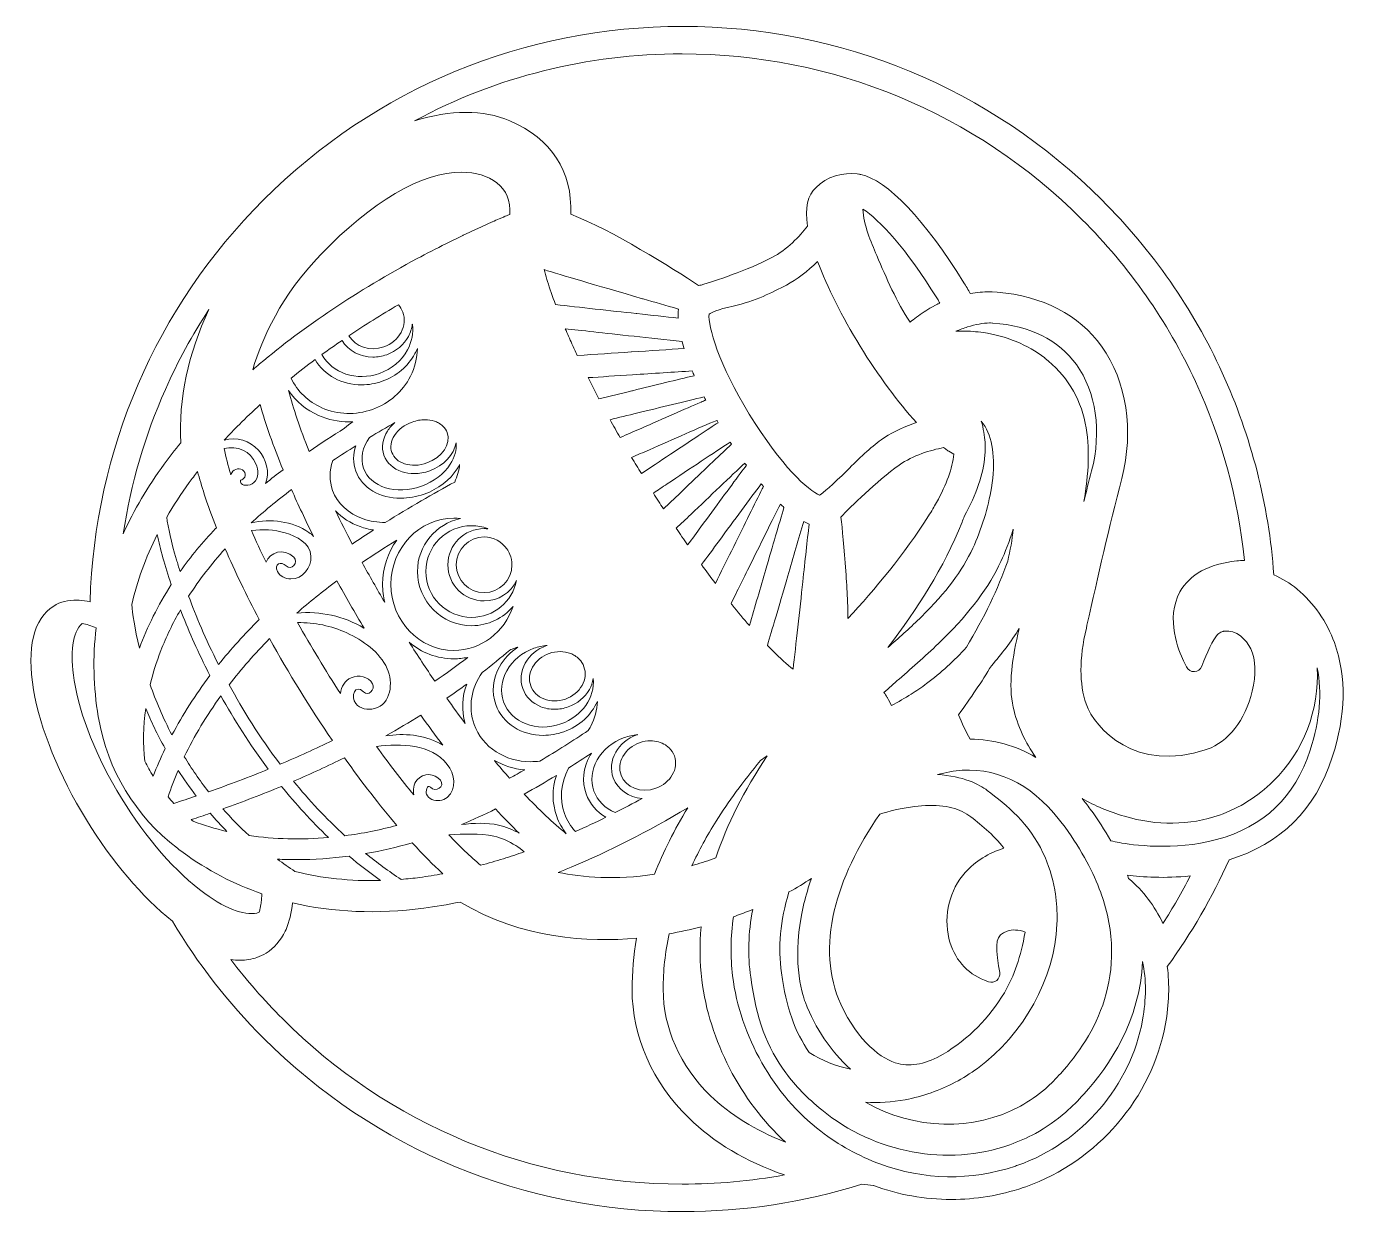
# Model space of a CAD drawing. Header units: millimetres. Extents: x 9 to 1326, y -344 to -41.
# Drawn here: x 664 to 980.5, y -344.2 to -59.9 of the extents above; entities that cross this region are included whole.
import ezdxf

# ---------------------------------------------------------------- set-up
doc = ezdxf.new("R2010")
doc.units = ezdxf.units.MM
doc.header["$MEASUREMENT"] = 0
doc.layers.add('Layer 2', color=7, linetype='Continuous')

msp = doc.modelspace()

# ---------------------------------------------------------------- linework, layer by layer
at = {"layer": 'Layer 2', "lineweight": 0}
for points, knots in [([(977.57, -207.73), (977.57, -207.73), (977.57, -207.73), (977.57, -207.73), (975.84, -202.83), (972.59, -198.16), (968.64, -194.91), (966.88, -193.47), (965.01, -192.33), (963.06, -191.5), (961.83, -174.6), (957.66, -158.28), (950.69, -143.01), (943.66, -127.63), (933.95, -113.68), (921.83, -101.57), (894.99, -74.72), (859.3, -59.94), (821.33, -59.94), (783.37, -59.94), (747.68, -74.72), (720.83, -101.57), (695.06, -127.34), (680.31, -161.56), (679.28, -197.95), (678.36, -197.73), (677.48, -197.6), (676.66, -197.55), (676.66, -197.55), (676.3, -197.53), (676.3, -197.53), (676.3, -197.53), (676.19, -197.54), (676.19, -197.54), (674.06, -197.49), (672.17, -197.96), (670.56, -198.95), (665.73, -201.91), (664.01, -209.04), (665.73, -219.02), (667.35, -228.47), (671.85, -239.56), (678.39, -250.24), (684.49, -260.18), (691.81, -268.81), (699.02, -274.56), (705.07, -284.71), (712.4, -294.14), (720.83, -302.57), (747.68, -329.41), (783.37, -344.2), (821.33, -344.2), (836, -344.2), (850.45, -341.98), (864.3, -337.61), (865.28, -337.74), (866.16, -337.84), (867, -337.93), (867, -337.93), (867.05, -337.93), (867.05, -337.93), (873.12, -340.16), (879.41, -341.29), (885.73, -341.29), (891.55, -341.29), (897.34, -340.33), (902.96, -338.44), (903.18, -338.37), (903.4, -338.29), (903.62, -338.22), (920.76, -332.19), (933.89, -316.88), (937.08, -299.2), (937.95, -294.37), (938.09, -289.74), (937.51, -285.44), (943.33, -277.43), (948.31, -268.82), (952.32, -259.82), (964.71, -256.04), (973.04, -247.76), (977.08, -235.21), (980.34, -225.07), (980.5, -216.08), (977.57, -207.73)], [0, 0, 0, 0, 1, 1, 1, 2, 2, 2, 3, 3, 3, 4, 4, 4, 5, 5, 5, 6, 6, 6, 7, 7, 7, 8, 8, 8, 9, 9, 9, 10, 10, 10, 11, 11, 11, 12, 12, 12, 13, 13, 13, 14, 14, 14, 15, 15, 15, 16, 16, 16, 17, 17, 17, 18, 18, 18, 19, 19, 19, 20, 20, 20, 21, 21, 21, 22, 22, 22, 23, 23, 23, 24, 24, 24, 25, 25, 25, 26, 26, 26, 27, 27, 27, 28, 28, 28, 28]), ([(821.21, -66.53), (857.41, -66.53), (891.45, -80.63), (917.05, -106.23), (928.44, -117.62), (937.6, -130.7), (944.27, -145.12), (950.55, -158.66), (954.5, -173.09), (956.02, -188.04), (955.39, -188.04), (954.77, -188.07), (954.16, -188.13), (947.48, -188.84), (942.9, -191.34), (940.56, -195.55), (937.01, -201.94), (940.3, -209.8), (941.39, -212.06), (941.39, -212.06), (942.12, -213.56), (942.12, -213.56), (942.47, -214.28), (943.21, -214.73), (944, -214.69), (944.79, -214.65), (945.49, -214.15), (945.78, -213.41), (945.78, -213.41), (946.29, -212.11), (946.29, -212.11), (947.42, -209.18), (949.15, -205.98), (949.84, -205.52), (950.01, -205.41), (950.18, -205.31), (950.34, -205.24), (950.34, -205.24), (950.61, -205.13), (950.61, -205.13), (950.61, -205.13), (950.73, -205.09), (950.73, -205.09), (950.8, -205.07), (950.85, -205.05), (950.93, -205.03), (950.93, -205.03), (951.02, -205), (951.02, -205), (951.11, -204.98), (951.2, -204.97), (951.28, -204.96), (954, -204.67), (956.5, -206.9), (957.55, -209.26), (958.75, -211.91), (958.85, -215.33), (957.86, -219.41), (956.17, -226.34), (952.15, -231.54), (947.11, -233.31), (947.11, -233.31), (946.9, -233.39), (946.9, -233.39), (929.95, -239.04), (920.16, -228.44), (918.07, -222.42), (916.39, -217.57), (916.4, -211.79), (918.11, -204.23), (918.11, -204.23), (918.26, -203.58), (918.26, -203.58), (920.96, -191.56), (923.52, -180.2), (926.59, -168.4), (929.58, -156.88), (927.78, -145.02), (921.77, -136.67), (916.29, -129.06), (907.64, -124.58), (896.76, -123.7), (896.76, -123.7), (895.57, -123.62), (895.57, -123.62), (895.57, -123.62), (895.16, -123.6), (895.16, -123.6), (895.07, -123.6), (894.99, -123.61), (894.91, -123.62), (893.42, -123.6), (891.87, -123.72), (890.29, -124), (889.77, -123.1), (889.26, -122.23), (888.75, -121.41), (879.65, -106.56), (870.18, -96.62), (864.03, -95.46), (864.03, -95.46), (863.87, -95.42), (863.87, -95.42), (863.78, -95.39), (863.69, -95.38), (863.6, -95.37), (863.6, -95.37), (863.14, -95.31), (863.14, -95.31), (860.05, -94.96), (855.68, -95.85), (853.34, -98.61), (851.26, -100.36), (850.57, -103.46), (851.28, -107.84), (849.34, -110.3), (846.35, -113.49), (842.75, -115.37), (836.81, -118.47), (828.99, -121.02), (825.79, -122), (825.58, -122.02), (825.38, -122.05), (825.17, -122.09), (818.91, -117.98), (804.37, -108.76), (794.49, -105.01), (794.94, -94.65), (789.91, -86.91), (779.92, -82.6), (773.56, -79.85), (765.65, -79.9), (757.09, -82.58), (776.65, -72.04), (798.52, -66.53), (821.21, -66.53)], [0, 0, 0, 0, 1, 1, 1, 2, 2, 2, 3, 3, 3, 4, 4, 4, 5, 5, 5, 6, 6, 6, 7, 7, 7, 8, 8, 8, 9, 9, 9, 10, 10, 10, 11, 11, 11, 12, 12, 12, 13, 13, 13, 14, 14, 14, 15, 15, 15, 16, 16, 16, 17, 17, 17, 18, 18, 18, 19, 19, 19, 20, 20, 20, 21, 21, 21, 22, 22, 22, 23, 23, 23, 24, 24, 24, 25, 25, 25, 26, 26, 26, 27, 27, 27, 28, 28, 28, 29, 29, 29, 30, 30, 30, 31, 31, 31, 32, 32, 32, 33, 33, 33, 34, 34, 34, 35, 35, 35, 36, 36, 36, 37, 37, 37, 38, 38, 38, 39, 39, 39, 40, 40, 40, 41, 41, 41, 42, 42, 42, 43, 43, 43, 44, 44, 44, 45, 45, 45, 45]), ([(734.52, -114.71), (734.52, -114.71), (734.52, -114.71), (734.52, -114.71), (746.76, -101.95), (758.79, -94.91), (768.4, -94.91), (771.74, -94.91), (774.65, -95.8), (776.81, -97.47), (779.05, -99.21), (780.1, -101.75), (779.92, -105.02), (779.92, -105.02), (779.67, -105.12), (779.67, -105.12), (779.31, -105.27), (778.92, -105.43), (778.51, -105.61), (778.46, -105.62), (778.41, -105.64), (778.36, -105.67), (778.36, -105.67), (777.31, -106.12), (777.31, -106.12), (776.83, -106.33), (776.31, -106.55), (775.75, -106.8), (775.71, -106.82), (775.67, -106.83), (775.63, -106.85), (775.63, -106.85), (774.45, -107.38), (774.45, -107.38), (773.8, -107.67), (773.11, -107.98), (772.39, -108.31), (772.39, -108.31), (770.62, -109.13), (770.62, -109.13), (770.52, -109.17), (770.42, -109.21), (770.32, -109.25), (770.32, -109.25), (768.75, -110.02), (768.75, -110.02), (768.7, -110.04), (768.65, -110.06), (768.6, -110.09), (768.6, -110.09), (764.92, -111.89), (764.92, -111.89), (764.92, -111.89), (764.57, -112.07), (764.57, -112.07), (762.27, -113.22), (759.96, -114.42), (757.7, -115.63), (743.4, -123.31), (730.68, -131.81), (719.89, -140.89), (719.35, -141.35), (718.81, -141.81), (718.27, -142.27), (720.51, -134.67), (725.1, -124.54), (734.52, -114.71)], [0, 0, 0, 0, 1, 1, 1, 2, 2, 2, 3, 3, 3, 4, 4, 4, 5, 5, 5, 6, 6, 6, 7, 7, 7, 8, 8, 8, 9, 9, 9, 10, 10, 10, 11, 11, 11, 12, 12, 12, 13, 13, 13, 14, 14, 14, 15, 15, 15, 16, 16, 16, 17, 17, 17, 18, 18, 18, 19, 19, 19, 20, 20, 20, 21, 21, 21, 22, 22, 22, 22]), ([(882.39, -126.59), (882.29, -126.63), (882.19, -126.67), (882.1, -126.72), (882.1, -126.72), (881.08, -127.28), (881.08, -127.28), (879.8, -128), (878.56, -128.82), (877.41, -129.71), (876.86, -130.09), (876.34, -130.48), (875.86, -130.87), (872.59, -125.98), (870.19, -120.35), (867.87, -114.89), (866.45, -111.58), (864.73, -107.55), (864.55, -103.76), (868.43, -106.32), (874.91, -113.09), (882.4, -125.31), (882.6, -125.63), (882.8, -125.96), (883, -126.3), (882.8, -126.39), (882.59, -126.49), (882.39, -126.59)], [0, 0, 0, 0, 1, 1, 1, 2, 2, 2, 3, 3, 3, 4, 4, 4, 5, 5, 5, 6, 6, 6, 7, 7, 7, 8, 8, 8, 9, 9, 9, 9]), ([(877.39, -154.95), (877.09, -155.05), (876.8, -155.15), (876.51, -155.25), (873.62, -156.27), (871.07, -157.56), (868.93, -159.08), (866.38, -160.89), (863.55, -163.68), (860.82, -166.37), (857.23, -169.89), (854.99, -171.9), (854.16, -172.34), (851.54, -171.34), (844.97, -165.44), (837.3, -152.92), (830.07, -141.13), (827.32, -131.76), (827.68, -128.92), (828.17, -128.6), (829.63, -127.85), (833.42, -127.01), (838.83, -125.82), (842.91, -123.69), (846.19, -121.98), (848.75, -120.65), (851.27, -118.75), (853.69, -116.32), (855.98, -122.44), (859.55, -129.57), (863.87, -136.61), (868.21, -143.69), (872.97, -150.14), (877.39, -154.95)], [0, 0, 0, 0, 1, 1, 1, 2, 2, 2, 3, 3, 3, 4, 4, 4, 5, 5, 5, 6, 6, 6, 7, 7, 7, 8, 8, 8, 9, 9, 9, 10, 10, 10, 11, 11, 11, 11]), ([(820.27, -129.91), (817.23, -129.57), (813.86, -129.2), (810.38, -128.83), (810.38, -128.83), (810.18, -128.8), (810.18, -128.8), (804.08, -128.14), (796.54, -127.32), (790.86, -126.65), (790.11, -124.66), (789.47, -122.81), (788.94, -121.13), (788.94, -121.13), (788.79, -120.61), (788.79, -120.61), (788.54, -119.8), (788.32, -119.02), (788.12, -118.27), (792.4, -119.63), (800, -121.86), (811.72, -125.25), (811.72, -125.25), (811.86, -125.29), (811.86, -125.29), (814.6, -126.09), (817.44, -126.91), (820.12, -127.69), (820.19, -127.74), (820.27, -127.79), (820.34, -127.84), (820.27, -128.47), (820.24, -129.16), (820.27, -129.91)], [0, 0, 0, 0, 1, 1, 1, 2, 2, 2, 3, 3, 3, 4, 4, 4, 5, 5, 5, 6, 6, 6, 7, 7, 7, 8, 8, 8, 9, 9, 9, 10, 10, 10, 11, 11, 11, 11]), ([(697.33, -146.99), (700.29, -140.33), (703.78, -133.94), (707.76, -127.86), (702.78, -138.41), (700.46, -149.33), (701.02, -159.8), (699.6, -161.54), (698.26, -163.26), (697.04, -164.93), (693.09, -170.35), (689.81, -175.93), (687.22, -181.61), (689.03, -169.65), (692.42, -158.03), (697.33, -146.99)], [0, 0, 0, 0, 1, 1, 1, 2, 2, 2, 3, 3, 3, 4, 4, 4, 5, 5, 5, 5]), ([(741.34, -134.13), (745.13, -131.58), (749.09, -129.1), (753.21, -126.69), (753.66, -127.21), (754.01, -127.81), (754.25, -128.48), (754.81, -130.05), (754.66, -131.77), (753.82, -133.33), (752.97, -134.92), (751.51, -136.15), (749.71, -136.8), (746.39, -137.98), (742.85, -136.79), (741.34, -134.13)], [0, 0, 0, 0, 1, 1, 1, 2, 2, 2, 3, 3, 3, 4, 4, 4, 5, 5, 5, 5]), ([(747.09, -139.26), (748.18, -139.26), (749.29, -139.07), (750.38, -138.68), (752.65, -137.87), (754.5, -136.31), (755.59, -134.28), (756.09, -133.33), (756.4, -132.34), (756.53, -131.35), (756.54, -131.38), (756.56, -131.42), (756.57, -131.46), (756.83, -133.47), (756.43, -135.56), (755.39, -137.48), (753.99, -140.1), (751.6, -142.11), (748.66, -143.16), (743.17, -145.13), (737.31, -143.11), (734.84, -138.66), (736.42, -137.51), (738.03, -136.38), (739.68, -135.25), (741.17, -137.76), (744.01, -139.26), (747.09, -139.26)], [0, 0, 0, 0, 1, 1, 1, 2, 2, 2, 3, 3, 3, 4, 4, 4, 5, 5, 5, 6, 6, 6, 7, 7, 7, 8, 8, 8, 9, 9, 9, 9]), ([(809.09, -138.02), (809.09, -138.02), (808.96, -138.02), (808.96, -138.02), (804.91, -138.29), (800.35, -138.59), (796.07, -138.86), (795.62, -137.88), (795.19, -136.95), (794.79, -136.08), (794.25, -134.87), (793.71, -133.65), (793.2, -132.44), (797, -132.88), (802.11, -133.44), (809.72, -134.27), (813.21, -134.64), (817.5, -135.11), (821.19, -135.52), (821.34, -136.07), (821.5, -136.63), (821.68, -137.2), (817.99, -137.43), (813.66, -137.72), (809.09, -138.02)], [0, 0, 0, 0, 1, 1, 1, 2, 2, 2, 3, 3, 3, 4, 4, 4, 5, 5, 5, 6, 6, 6, 7, 7, 7, 8, 8, 8, 8]), ([(917.85, -155.1), (916.57, -148.81), (913.21, -143.41), (908.13, -139.47), (908.13, -139.47), (908.12, -139.46), (908.12, -139.46), (904.01, -136.29), (898.93, -134.18), (893.42, -133.38), (891.78, -133.14), (890.12, -133.02), (888.45, -133.02), (887.92, -133.02), (887.38, -133.03), (886.85, -133.06), (887.78, -132.66), (888.72, -132.31), (889.66, -132.02), (891.56, -131.42), (893.36, -131.1), (894.88, -131.07), (894.88, -131.07), (895.15, -131.07), (895.15, -131.07), (895.15, -131.07), (895.59, -131.08), (895.59, -131.08), (895.63, -131.09), (895.67, -131.09), (895.71, -131.09), (904.56, -131.7), (911.48, -135.13), (915.72, -141.03), (920.45, -147.6), (921.82, -157.13), (919.38, -166.53), (918.73, -169.01), (918.11, -171.46), (917.51, -173.91), (918.66, -167.3), (919.04, -160.92), (917.85, -155.1)], [0, 0, 0, 0, 1, 1, 1, 2, 2, 2, 3, 3, 3, 4, 4, 4, 5, 5, 5, 6, 6, 6, 7, 7, 7, 8, 8, 8, 9, 9, 9, 10, 10, 10, 11, 11, 11, 12, 12, 12, 13, 13, 13, 14, 14, 14, 14]), ([(744.38, -145.91), (746.01, -145.91), (747.68, -145.64), (749.33, -145.05), (752.74, -143.83), (755.52, -141.48), (757.15, -138.43), (757.37, -138.03), (757.56, -137.62), (757.73, -137.21), (757.71, -139.46), (757.17, -141.72), (756.1, -143.83), (754.22, -147.53), (750.98, -150.36), (746.97, -151.79), (742.96, -153.23), (738.66, -153.09), (734.87, -151.42), (731.55, -149.95), (728.96, -147.45), (727.47, -144.3), (729.33, -142.8), (731.25, -141.32), (733.22, -139.85), (735.44, -143.65), (739.73, -145.91), (744.38, -145.91)], [0, 0, 0, 0, 1, 1, 1, 2, 2, 2, 3, 3, 3, 4, 4, 4, 5, 5, 5, 6, 6, 6, 7, 7, 7, 8, 8, 8, 9, 9, 9, 9]), ([(809.3, -147.31), (809.3, -147.31), (809.19, -147.34), (809.19, -147.34), (806.69, -147.95), (803.98, -148.61), (801.26, -149.27), (800.35, -147.54), (799.48, -145.83), (798.66, -144.18), (801.74, -143.99), (805.28, -143.76), (809.33, -143.49), (814.07, -143.18), (819.41, -142.83), (823.62, -142.58), (823.78, -142.96), (823.94, -143.34), (824.11, -143.73), (820.05, -144.68), (814.82, -145.96), (809.3, -147.31)], [0, 0, 0, 0, 1, 1, 1, 2, 2, 2, 3, 3, 3, 4, 4, 4, 5, 5, 5, 6, 6, 6, 7, 7, 7, 7]), ([(734.06, -153.25), (736.37, -154.27), (738.84, -154.78), (741.34, -154.78), (741.64, -154.78), (741.95, -154.77), (742.26, -154.75), (741.57, -155.24), (740.91, -155.77), (740.3, -156.33), (737.43, -158.11), (734.57, -159.95), (731.78, -161.86), (729.59, -156.4), (727.95, -151.52), (726.88, -147.29), (728.62, -149.87), (731.07, -151.93), (734.06, -153.25)], [0, 0, 0, 0, 1, 1, 1, 2, 2, 2, 3, 3, 3, 4, 4, 4, 5, 5, 5, 6, 6, 6, 6]), ([(715.08, -155.38), (716.64, -153.82), (718.31, -152.24), (720.06, -150.65), (721.33, -155.28), (723.17, -160.53), (725.54, -166.29), (724.09, -167.37), (722.68, -168.46), (721.31, -169.56), (722.56, -167.01), (721.41, -163.58), (719.64, -161.59), (717.55, -159.24), (714.39, -158.38), (711.46, -159.15), (712.62, -157.89), (713.84, -156.63), (715.08, -155.38)], [0, 0, 0, 0, 1, 1, 1, 2, 2, 2, 3, 3, 3, 4, 4, 4, 5, 5, 5, 6, 6, 6, 6]), ([(825.75, -150.06), (821.89, -151.72), (816.77, -153.97), (811.35, -156.35), (811.35, -156.35), (811.13, -156.44), (811.13, -156.44), (809.6, -157.11), (807.99, -157.82), (806.34, -158.54), (805.53, -157.12), (804.72, -155.68), (803.94, -154.26), (805.97, -153.77), (808.17, -153.23), (810.55, -152.65), (816, -151.32), (822.13, -149.82), (826.48, -148.8), (826.61, -149.06), (826.74, -149.32), (826.88, -149.58), (826.52, -149.73), (826.15, -149.89), (825.75, -150.06)], [0, 0, 0, 0, 1, 1, 1, 2, 2, 2, 3, 3, 3, 4, 4, 4, 5, 5, 5, 6, 6, 6, 7, 7, 7, 8, 8, 8, 8]), ([(765.61, -164.95), (764.11, -167.3), (761.65, -169.17), (758.69, -170.23), (752.67, -172.38), (746.46, -170.45), (744.84, -165.92), (743.98, -163.5), (744.6, -160.82), (746.29, -158.53), (748.32, -157.3), (750.35, -156.11), (752.36, -154.95), (751.66, -155.55), (751.06, -156.23), (750.58, -156.98), (749.37, -158.86), (749.07, -160.92), (749.73, -162.79), (750.4, -164.65), (751.94, -166.05), (754.07, -166.75), (754.99, -167.04), (755.97, -167.19), (756.98, -167.19), (758.2, -167.19), (759.47, -166.97), (760.69, -166.53), (764.13, -165.31), (766.51, -162.62), (767.03, -159.8), (767.03, -159.81), (767.04, -159.82), (767.04, -159.83), (767.18, -161.51), (766.69, -163.27), (765.61, -164.95)], [0, 0, 0, 0, 1, 1, 1, 2, 2, 2, 3, 3, 3, 4, 4, 4, 5, 5, 5, 6, 6, 6, 7, 7, 7, 8, 8, 8, 9, 9, 9, 10, 10, 10, 11, 11, 11, 12, 12, 12, 12]), ([(760.02, -164.65), (758.2, -165.3), (756.31, -165.37), (754.69, -164.84), (753.16, -164.35), (752.07, -163.38), (751.62, -162.11), (751.17, -160.85), (751.39, -159.41), (752.26, -158.06), (753.18, -156.62), (754.69, -155.48), (756.51, -154.83), (757.52, -154.46), (758.56, -154.28), (759.55, -154.28), (760.35, -154.28), (761.12, -154.4), (761.84, -154.63), (762.19, -154.74), (762.51, -154.88), (762.8, -155.04), (763.17, -155.27), (763.52, -155.52), (763.85, -155.78), (764.33, -156.23), (764.7, -156.76), (764.91, -157.36), (765.88, -160.07), (763.69, -163.34), (760.02, -164.65)], [0, 0, 0, 0, 1, 1, 1, 2, 2, 2, 3, 3, 3, 4, 4, 4, 5, 5, 5, 6, 6, 6, 7, 7, 7, 8, 8, 8, 9, 9, 9, 10, 10, 10, 10]), ([(829.52, -154.42), (829.63, -154.61), (829.74, -154.8), (829.85, -154.99), (829.26, -155.37), (828.6, -155.8), (827.87, -156.28), (824.34, -158.59), (819.68, -161.7), (814.75, -164.99), (814.75, -164.99), (811.43, -167.2), (811.43, -167.2), (810.65, -165.91), (809.87, -164.61), (809.11, -163.32), (810.45, -162.73), (811.86, -162.11), (813.35, -161.46), (819.01, -158.97), (825.38, -156.18), (829.52, -154.42)], [0, 0, 0, 0, 1, 1, 1, 2, 2, 2, 3, 3, 3, 4, 4, 4, 5, 5, 5, 6, 6, 6, 7, 7, 7, 7]), ([(888.32, -178.84), (888.49, -178.39), (888.67, -177.92), (888.83, -177.47), (891.83, -172.07), (893.4, -167.41), (893.8, -162.79), (893.89, -161.77), (893.89, -160.75), (893.82, -159.67), (893.71, -158.2), (893.43, -156.37), (892.92, -154.59), (893.25, -155), (893.56, -155.44), (893.83, -155.9), (895.83, -159.32), (896.36, -164.4), (895.37, -170.59), (894.62, -175.26), (892.95, -180.68), (890.89, -185.09), (888.38, -190.49), (884.46, -195.71), (878.58, -201.52), (878.58, -201.52), (878.08, -202.02), (878.08, -202.02), (875.67, -204.37), (873.11, -206.66), (870.56, -208.9), (877.58, -199.54), (883.94, -189.91), (888.32, -178.84)], [0, 0, 0, 0, 1, 1, 1, 2, 2, 2, 3, 3, 3, 4, 4, 4, 5, 5, 5, 6, 6, 6, 7, 7, 7, 8, 8, 8, 9, 9, 9, 10, 10, 10, 11, 11, 11, 11]), ([(719.04, -164.88), (719.59, -166.27), (719.84, -168.28), (718.55, -169.35), (718.05, -169.76), (717.25, -170.07), (716.59, -169.99), (715.99, -170.04), (715.56, -169.76), (715.31, -169.13), (715.34, -168.98), (715.34, -168.86), (715.31, -168.75), (716.17, -168.76), (716.93, -167.48), (716.13, -166.61), (715.31, -165.72), (713.88, -165.99), (713.26, -166.98), (713.15, -167.14), (713.08, -167.32), (713.02, -167.51), (712.34, -165.25), (711.8, -163.14), (711.4, -161.19), (714.49, -160.45), (717.82, -161.77), (719.04, -164.88)], [0, 0, 0, 0, 1, 1, 1, 2, 2, 2, 3, 3, 3, 4, 4, 4, 5, 5, 5, 6, 6, 6, 7, 7, 7, 8, 8, 8, 9, 9, 9, 9]), ([(766.68, -169.21), (761.57, -172.02), (755.86, -175.28), (750.03, -178.93), (748.19, -178.92), (746.39, -178.62), (744.72, -178.04), (741.14, -176.78), (738.55, -174.36), (737.42, -171.21), (736.61, -168.95), (736.64, -166.49), (737.45, -164.08), (739.28, -162.87), (741.14, -161.69), (743.01, -160.53), (742.32, -162.53), (742.26, -164.62), (742.96, -166.59), (744.42, -170.68), (748.77, -173.1), (753.78, -173.1), (755.59, -173.1), (757.49, -172.78), (759.37, -172.11), (762.74, -170.9), (765.56, -168.75), (767.3, -166.03), (767.51, -165.7), (767.7, -165.37), (767.87, -165.03), (767.74, -166.43), (767.34, -167.84), (766.68, -169.21)], [0, 0, 0, 0, 1, 1, 1, 2, 2, 2, 3, 3, 3, 4, 4, 4, 5, 5, 5, 6, 6, 6, 7, 7, 7, 8, 8, 8, 9, 9, 9, 10, 10, 10, 11, 11, 11, 11]), ([(819.58, -172.94), (819.58, -172.94), (816.73, -175.66), (816.73, -175.66), (815.94, -174.43), (815.13, -173.16), (814.32, -171.87), (815.38, -171.16), (816.48, -170.42), (817.64, -169.65), (822.98, -166.09), (828.97, -162.1), (832.74, -159.65), (832.85, -159.82), (832.96, -159.98), (833.07, -160.14), (832.48, -160.69), (831.8, -161.32), (831.03, -162.04), (827.95, -164.94), (823.88, -168.82), (819.58, -172.94)], [0, 0, 0, 0, 1, 1, 1, 2, 2, 2, 3, 3, 3, 4, 4, 4, 5, 5, 5, 6, 6, 6, 7, 7, 7, 7]), ([(882.19, -174.11), (881.61, -175.14), (880.98, -176.2), (880.28, -177.33), (874.53, -186.55), (867.42, -194.87), (860.97, -201.95), (860.95, -200.61), (860.91, -199.2), (860.86, -197.75), (860.86, -197.75), (860.83, -197.18), (860.83, -197.18), (860.74, -195.1), (860.62, -192.89), (860.46, -190.6), (860.08, -185.22), (859.58, -180.32), (859.28, -177.63), (861.65, -175.17), (867.66, -169.13), (873.25, -165.15), (876.58, -162.78), (880.79, -161.57), (883.89, -160.96), (884.18, -161.17), (884.47, -161.37), (884.75, -161.56), (884.86, -161.66), (884.98, -161.74), (885.11, -161.82), (885.11, -161.82), (886.34, -162.52), (886.34, -162.52), (885.98, -166), (884.65, -169.69), (882.19, -174.11)], [0, 0, 0, 0, 1, 1, 1, 2, 2, 2, 3, 3, 3, 4, 4, 4, 5, 5, 5, 6, 6, 6, 7, 7, 7, 8, 8, 8, 9, 9, 9, 10, 10, 10, 11, 11, 11, 12, 12, 12, 12]), ([(709.38, -180.37), (706.23, -183.66), (703.38, -187.11), (700.86, -190.67), (700.54, -189.66), (700.25, -188.71), (700, -187.86), (698.74, -183.56), (698, -180.15), (697.64, -177.64), (699.26, -174.84), (701.06, -172.06), (703.07, -169.32), (703.69, -168.45), (704.36, -167.58), (705.04, -166.69), (705.5, -168.43), (706.04, -170.25), (706.66, -172.13), (707.48, -174.66), (708.46, -177.37), (709.57, -180.17), (709.5, -180.24), (709.44, -180.3), (709.38, -180.37)], [0, 0, 0, 0, 1, 1, 1, 2, 2, 2, 3, 3, 3, 4, 4, 4, 5, 5, 5, 6, 6, 6, 7, 7, 7, 8, 8, 8, 8]), ([(822.53, -184.31), (821.62, -183), (820.71, -181.66), (819.8, -180.31), (820.91, -179.26), (822.07, -178.15), (823.3, -176.98), (827.85, -172.63), (832.96, -167.75), (836.25, -164.68), (836.37, -164.86), (836.5, -165.03), (836.63, -165.2), (836.19, -165.78), (835.7, -166.43), (835.16, -167.17), (832.6, -170.58), (829.25, -175.15), (825.71, -179.98), (824.69, -181.36), (823.62, -182.82), (822.53, -184.31)], [0, 0, 0, 0, 1, 1, 1, 2, 2, 2, 3, 3, 3, 4, 4, 4, 5, 5, 5, 6, 6, 6, 7, 7, 7, 7]), ([(840.73, -170.28), (840.53, -170.67), (840.33, -171.07), (840.11, -171.51), (838.21, -175.28), (835.72, -180.32), (833.09, -185.66), (833.09, -185.66), (833.04, -185.76), (833.04, -185.76), (831.83, -188.21), (830.52, -190.88), (829.2, -193.53), (828.09, -192.07), (826.98, -190.56), (825.87, -189.03), (827.18, -187.26), (828.59, -185.33), (830.14, -183.22), (833.6, -178.51), (837.48, -173.23), (840.17, -169.64), (840.35, -169.85), (840.54, -170.07), (840.73, -170.28)], [0, 0, 0, 0, 1, 1, 1, 2, 2, 2, 3, 3, 3, 4, 4, 4, 5, 5, 5, 6, 6, 6, 7, 7, 7, 8, 8, 8, 8]), ([(727.56, -171.03), (729.16, -174.66), (730.93, -178.41), (732.85, -182.25), (732.53, -181.91), (732.16, -181.59), (731.74, -181.31), (727.76, -178.56), (722.56, -177.98), (717.92, -179.02), (720.82, -176.36), (724.06, -173.68), (727.56, -171.03)], [0, 0, 0, 0, 1, 1, 1, 2, 2, 2, 3, 3, 3, 4, 4, 4, 4]), ([(742.14, -184.09), (740.73, -181.4), (739.4, -178.75), (738.13, -176.14), (739.66, -177.79), (741.67, -179.09), (744.06, -179.92), (745.08, -180.28), (746.15, -180.55), (747.24, -180.71), (745.54, -181.81), (743.84, -182.94), (742.14, -184.09)], [0, 0, 0, 0, 1, 1, 1, 2, 2, 2, 3, 3, 3, 4, 4, 4, 4]), ([(841.29, -190.09), (841.29, -190.09), (841.26, -190.19), (841.26, -190.19), (840.02, -194.47), (838.63, -199.24), (837.34, -203.64), (835.98, -202.07), (834.58, -200.39), (833.17, -198.64), (833.1, -198.54), (833.02, -198.45), (832.94, -198.35), (834.38, -195.46), (836.04, -192.09), (837.97, -188.18), (840.25, -183.56), (842.8, -178.39), (844.76, -174.49), (845.05, -174.77), (845.34, -175.03), (845.63, -175.29), (844.43, -179.29), (842.91, -184.54), (841.29, -190.09)], [0, 0, 0, 0, 1, 1, 1, 2, 2, 2, 3, 3, 3, 4, 4, 4, 5, 5, 5, 6, 6, 6, 7, 7, 7, 8, 8, 8, 8]), ([(757.76, -190.68), (757.76, -197.84), (763.59, -203.67), (770.75, -203.67), (774.74, -203.67), (778.31, -201.86), (780.69, -199.03), (778.62, -205.18), (773.03, -209.61), (766.48, -209.61), (758.17, -209.61), (751.41, -202.49), (751.41, -193.75), (751.41, -185), (758.17, -177.89), (766.48, -177.89), (767.01, -177.89), (767.53, -177.92), (768.05, -177.98), (762.18, -179.22), (757.76, -184.44), (757.76, -190.68)], [0, 0, 0, 0, 1, 1, 1, 2, 2, 2, 3, 3, 3, 4, 4, 4, 5, 5, 5, 6, 6, 6, 7, 7, 7, 7]), ([(773.73, -180.39), (768.95, -180.39), (765.06, -184.28), (765.06, -189.07), (765.06, -193.85), (768.95, -197.74), (773.73, -197.74), (777.15, -197.74), (780.11, -195.75), (781.52, -192.87), (780.5, -197.88), (776.06, -201.67), (770.75, -201.67), (764.69, -201.67), (759.76, -196.74), (759.76, -190.68), (759.76, -184.62), (764.69, -179.69), (770.75, -179.69), (772.09, -179.69), (773.37, -179.93), (774.56, -180.37), (774.6, -180.4), (774.63, -180.42), (774.67, -180.45), (774.36, -180.41), (774.05, -180.39), (773.73, -180.39)], [0, 0, 0, 0, 1, 1, 1, 2, 2, 2, 3, 3, 3, 4, 4, 4, 5, 5, 5, 6, 6, 6, 7, 7, 7, 8, 8, 8, 9, 9, 9, 9]), ([(846.54, -191.72), (847.79, -187.44), (849.18, -182.63), (850.35, -178.69), (850.8, -178.92), (851.23, -179.13), (851.65, -179.29), (851.2, -183.24), (850.68, -188.05), (850.14, -193.13), (849.4, -199.95), (848.5, -208.29), (847.8, -214.12), (846.34, -212.96), (844.71, -211.48), (842.92, -209.69), (842.53, -209.3), (842.13, -208.88), (841.66, -208.39), (842.77, -204.65), (844.25, -199.6), (846.54, -191.72)], [0, 0, 0, 0, 1, 1, 1, 2, 2, 2, 3, 3, 3, 4, 4, 4, 5, 5, 5, 6, 6, 6, 7, 7, 7, 7]), ([(689.27, -198.62), (690.55, -192.97), (692.59, -187.36), (695.37, -181.83), (696.09, -185.21), (697.2, -189.27), (698.74, -193.82), (695.56, -198.75), (693, -203.88), (691.1, -209.1), (689.94, -204.34), (689.46, -200.64), (689.27, -198.62)], [0, 0, 0, 0, 1, 1, 1, 2, 2, 2, 3, 3, 3, 4, 4, 4, 4]), ([(727.37, -192.44), (726.09, -192.4), (724.74, -191.86), (724.17, -190.65), (723.31, -188.86), (725.02, -188.11), (726.29, -189.35), (727.56, -190.58), (729.38, -188.48), (728.09, -187.25), (725.64, -184.92), (722.35, -186.03), (721.46, -188.47), (720.19, -185.85), (719.03, -183.3), (717.97, -180.85), (720.68, -180.46), (723.39, -180.62), (726.03, -181.42), (728.71, -182.22), (732.07, -183.77), (732.23, -186.97), (732.36, -189.74), (730.28, -192.52), (727.37, -192.44)], [0, 0, 0, 0, 1, 1, 1, 2, 2, 2, 3, 3, 3, 4, 4, 4, 5, 5, 5, 6, 6, 6, 7, 7, 7, 8, 8, 8, 8]), ([(749.92, -198.06), (748.05, -194.89), (746.24, -191.7), (744.51, -188.53), (747.26, -186.64), (750.03, -184.84), (752.78, -183.12), (750.67, -186.09), (749.41, -189.77), (749.41, -193.75), (749.41, -195.23), (749.59, -196.68), (749.92, -198.06)], [0, 0, 0, 0, 1, 1, 1, 2, 2, 2, 3, 3, 3, 4, 4, 4, 4]), ([(779.21, -185.27), (779.46, -185.68), (779.69, -186.11), (779.91, -186.56), (780.22, -187.33), (780.4, -188.18), (780.4, -189.07), (780.4, -192.75), (777.41, -195.74), (773.73, -195.74), (770.05, -195.74), (767.06, -192.75), (767.06, -189.07), (767.06, -185.39), (770.05, -182.39), (773.73, -182.39), (776, -182.39), (778, -183.53), (779.21, -185.27)], [0, 0, 0, 0, 1, 1, 1, 2, 2, 2, 3, 3, 3, 4, 4, 4, 5, 5, 5, 6, 6, 6, 6]), ([(879.82, -217.54), (878.58, -218.46), (877.34, -219.31), (876.12, -220.07), (874.61, -221.02), (873, -221.94), (871.43, -222.83), (871.43, -222.83), (870.69, -221.42), (870.69, -221.42), (870.69, -221.42), (870.54, -221.13), (870.54, -221.13), (870.49, -221.05), (870.44, -220.96), (870.38, -220.89), (870.13, -220.47), (869.87, -220.07), (869.58, -219.67), (870.8, -218.59), (872.01, -217.53), (873.11, -216.57), (873.11, -216.57), (873.24, -216.46), (873.24, -216.46), (876.57, -213.54), (880.02, -210.53), (883.29, -207.34), (883.29, -207.34), (883.81, -206.82), (883.81, -206.82), (890.35, -200.37), (894.74, -194.46), (897.64, -188.24), (898.63, -186.13), (899.68, -183.47), (900.6, -180.51), (900.33, -183.07), (899.88, -185.63), (899.25, -188.16), (896.91, -194.9), (893.62, -201.76), (889.35, -208.84), (886.45, -212.09), (883.24, -215.02), (879.82, -217.54)], [0, 0, 0, 0, 1, 1, 1, 2, 2, 2, 3, 3, 3, 4, 4, 4, 5, 5, 5, 6, 6, 6, 7, 7, 7, 8, 8, 8, 9, 9, 9, 10, 10, 10, 11, 11, 11, 12, 12, 12, 13, 13, 13, 14, 14, 14, 15, 15, 15, 15]), ([(719.83, -202.19), (716.3, -205.67), (713.04, -209.28), (710.06, -213), (710.05, -212.98), (710.04, -212.96), (710.03, -212.95), (706.96, -206.84), (704.64, -201.29), (702.91, -196.62), (705.45, -192.65), (708.39, -188.83), (711.67, -185.24), (714, -190.65), (716.74, -196.34), (719.83, -202.19)], [0, 0, 0, 0, 1, 1, 1, 2, 2, 2, 3, 3, 3, 4, 4, 4, 5, 5, 5, 5]), ([(738.44, -192.89), (740.53, -196.69), (742.73, -200.51), (745.01, -204.3), (744.97, -204.28), (744.94, -204.26), (744.9, -204.24), (740.08, -201.34), (734.43, -200.14), (728.86, -200.64), (731.83, -198.02), (735.05, -195.42), (738.44, -192.89)], [0, 0, 0, 0, 1, 1, 1, 2, 2, 2, 3, 3, 3, 4, 4, 4, 4]), ([(693.69, -217.84), (694.34, -215.1), (695.2, -212.36), (696.25, -209.64), (697.53, -206.34), (699.1, -203.07), (700.94, -199.87), (702.69, -204.39), (704.81, -209.24), (707.35, -214.29), (707.57, -214.73), (707.79, -215.17), (708.02, -215.61), (704.52, -220.25), (701.47, -225.02), (698.91, -229.88), (696.72, -225.68), (695.01, -221.6), (693.69, -217.84)], [0, 0, 0, 0, 1, 1, 1, 2, 2, 2, 3, 3, 3, 4, 4, 4, 5, 5, 5, 6, 6, 6, 6]), ([(686.78, -245.02), (680.83, -235.31), (676.81, -225.28), (675.47, -216.78), (675.47, -216.78), (675.47, -216.78), (675.47, -216.78), (674.41, -210.15), (675.11, -205.22), (677.38, -203.14), (678.41, -203.33), (679.54, -203.69), (680.75, -204.22), (679.89, -211.25), (680.05, -218.42), (681.24, -225.53), (681.24, -225.53), (681.29, -225.8), (681.29, -225.8), (683.43, -238.26), (690.15, -249.36), (700.21, -257.06), (700.67, -257.41), (701.13, -257.75), (701.59, -258.09), (707.39, -262.31), (713.73, -265.63), (720.44, -267.98), (720.42, -268.7), (720.38, -269.38), (720.31, -270.01), (720.31, -270.01), (720.28, -270.19), (720.28, -270.19), (720.25, -270.43), (720.22, -270.66), (720.17, -270.94), (720.17, -270.94), (720.15, -271.03), (720.15, -271.03), (720.11, -271.27), (720.06, -271.5), (720, -271.76), (720, -271.76), (719.97, -271.9), (719.97, -271.9), (719.92, -272.07), (719.88, -272.24), (719.82, -272.41), (716.94, -273.48), (712.24, -271.86), (706.81, -267.92), (699.85, -262.86), (692.73, -254.73), (686.78, -245.02)], [0, 0, 0, 0, 1, 1, 1, 2, 2, 2, 3, 3, 3, 4, 4, 4, 5, 5, 5, 6, 6, 6, 7, 7, 7, 8, 8, 8, 9, 9, 9, 10, 10, 10, 11, 11, 11, 12, 12, 12, 13, 13, 13, 14, 14, 14, 15, 15, 15, 16, 16, 16, 17, 17, 17, 18, 18, 18, 18]), ([(742.95, -222.36), (741.62, -220.74), (742.88, -217.45), (744.82, -219.52), (746.03, -220.82), (747.69, -218.92), (746.97, -217.59), (746.01, -215.8), (743.65, -215.4), (741.89, -216.15), (740.34, -216.81), (739.46, -218.34), (739.29, -219.95), (735.68, -214.37), (732.22, -208.63), (729.02, -202.93), (733.07, -202.87), (737.11, -203.7), (740.8, -205.4), (744.67, -207.19), (748.71, -209.97), (750.51, -213.98), (751.96, -217.19), (751.51, -222.54), (747.43, -223.57), (745.91, -223.95), (743.98, -223.63), (742.95, -222.36)], [0, 0, 0, 0, 1, 1, 1, 2, 2, 2, 3, 3, 3, 4, 4, 4, 5, 5, 5, 6, 6, 6, 7, 7, 7, 8, 8, 8, 9, 9, 9, 9]), ([(895.37, -213.26), (897.8, -210.48), (900.02, -207.51), (902.02, -204.38), (900.36, -211.3), (899.37, -217.99), (900.58, -223.24), (901.61, -227.7), (903.45, -231.73), (906.02, -235.27), (901.15, -232.39), (895.88, -230.92), (890.26, -230.87), (889.2, -228.99), (888.27, -227.03), (887.47, -225.04), (890.39, -221.03), (893.05, -217.07), (895.37, -213.26)], [0, 0, 0, 0, 1, 1, 1, 2, 2, 2, 3, 3, 3, 4, 4, 4, 5, 5, 5, 6, 6, 6, 6]), ([(712.6, -217.85), (715.53, -214.05), (718.77, -210.34), (722.31, -206.78), (726.88, -215.03), (732.05, -223.43), (737.36, -231.2), (733.35, -233.17), (729.18, -235.08), (724.85, -236.91), (719.91, -230.37), (715.86, -223.83), (712.6, -217.85)], [0, 0, 0, 0, 1, 1, 1, 2, 2, 2, 3, 3, 3, 4, 4, 4, 4]), ([(761.92, -216.97), (759.86, -213.95), (757.8, -210.83), (755.78, -207.65), (758.71, -210.12), (762.43, -211.61), (766.48, -211.61), (767.62, -211.61), (768.72, -211.49), (769.8, -211.27), (767.24, -213.23), (764.62, -215.13), (761.92, -216.97)], [0, 0, 0, 0, 1, 1, 1, 2, 2, 2, 3, 3, 3, 4, 4, 4, 4]), ([(777.42, -213.5), (775.79, -216.41), (775.47, -219.65), (776.52, -222.6), (778.17, -227.19), (782.79, -229.98), (787.92, -229.98), (789.53, -229.98), (791.2, -229.7), (792.84, -229.11), (796.63, -227.76), (799.49, -225.03), (800.92, -221.83), (800.84, -223.85), (800.3, -225.88), (799.29, -227.79), (799.11, -228.14), (798.91, -228.48), (798.7, -228.81), (795.11, -231.21), (791.23, -233.69), (787.09, -236.14), (786.35, -236.24), (785.61, -236.29), (784.88, -236.29), (778.84, -236.29), (773.33, -232.89), (771.35, -227.34), (769.83, -223.1), (770.7, -218.53), (773.28, -214.9), (775.54, -213.15), (777.74, -211.36), (779.89, -209.53), (780.27, -209.36), (780.67, -209.2), (781.07, -209.05), (781.32, -208.96), (781.57, -208.88), (781.83, -208.81), (779.99, -210.02), (778.47, -211.62), (777.42, -213.5)], [0, 0, 0, 0, 1, 1, 1, 2, 2, 2, 3, 3, 3, 4, 4, 4, 5, 5, 5, 6, 6, 6, 7, 7, 7, 8, 8, 8, 9, 9, 9, 10, 10, 10, 11, 11, 11, 12, 12, 12, 13, 13, 13, 14, 14, 14, 14]), ([(788.84, -208.4), (788.78, -208.42), (788.72, -208.44), (788.66, -208.46), (786.48, -209.24), (784.68, -210.72), (783.61, -212.64), (782.52, -214.6), (782.3, -216.77), (783.01, -218.76), (783.72, -220.75), (785.27, -222.29), (787.36, -223.11), (788.39, -223.52), (789.5, -223.73), (790.63, -223.73), (791.72, -223.73), (792.84, -223.53), (793.91, -223.15), (796.1, -222.37), (797.89, -220.88), (798.97, -218.97), (799.44, -218.13), (799.74, -217.25), (799.88, -216.36), (800.35, -220.82), (797.22, -225.42), (792.16, -227.23), (786.37, -229.3), (780.19, -226.92), (778.41, -221.92), (777.55, -219.53), (777.82, -216.88), (779.17, -214.47), (780.54, -212.02), (782.85, -210.11), (785.69, -209.1), (786.73, -208.72), (787.79, -208.5), (788.84, -208.4)], [0, 0, 0, 0, 1, 1, 1, 2, 2, 2, 3, 3, 3, 4, 4, 4, 5, 5, 5, 6, 6, 6, 7, 7, 7, 8, 8, 8, 9, 9, 9, 10, 10, 10, 11, 11, 11, 12, 12, 12, 13, 13, 13, 13]), ([(797.22, -217.99), (796.38, -219.48), (794.97, -220.65), (793.24, -221.26), (791.51, -221.88), (789.68, -221.88), (788.09, -221.25), (786.54, -220.65), (785.41, -219.52), (784.9, -218.09), (784.39, -216.65), (784.55, -215.06), (785.36, -213.61), (786.19, -212.12), (787.61, -210.96), (789.34, -210.34), (790.2, -210.03), (791.08, -209.88), (791.95, -209.88), (792.83, -209.88), (793.69, -210.04), (794.49, -210.35), (794.84, -210.49), (795.17, -210.66), (795.48, -210.85), (795.84, -211.11), (796.19, -211.38), (796.52, -211.68), (797.04, -212.2), (797.43, -212.82), (797.68, -213.52), (798.19, -214.95), (798.03, -216.54), (797.22, -217.99)], [0, 0, 0, 0, 1, 1, 1, 2, 2, 2, 3, 3, 3, 4, 4, 4, 5, 5, 5, 6, 6, 6, 7, 7, 7, 8, 8, 8, 9, 9, 9, 10, 10, 10, 11, 11, 11, 11]), ([(971.77, -233.54), (968.17, -244.72), (960.62, -251.93), (949.32, -254.98), (949.32, -254.98), (949.32, -254.98), (949.32, -254.98), (939.08, -257.74), (928.91, -256.22), (926.03, -255.69), (925.37, -255.57), (924.68, -255.43), (923.97, -255.27), (922.5, -252.68), (920.85, -250.12), (919.06, -247.65), (918.42, -246.77), (917.77, -245.92), (917.11, -245.11), (920.14, -246.86), (923.52, -248.29), (927.22, -249.39), (935.03, -251.69), (942.91, -251.59), (950.01, -249.09), (954.82, -247.4), (959.15, -244.68), (962.89, -241), (970.22, -233.78), (973.98, -223.83), (973.46, -213.78), (974.66, -219.8), (974.1, -226.31), (971.77, -233.54)], [0, 0, 0, 0, 1, 1, 1, 2, 2, 2, 3, 3, 3, 4, 4, 4, 5, 5, 5, 6, 6, 6, 7, 7, 7, 8, 8, 8, 9, 9, 9, 10, 10, 10, 11, 11, 11, 11]), ([(769.57, -217.68), (768.47, -220.68), (768.27, -223.94), (769.17, -227.09), (767.71, -225.15), (766.25, -223.14), (764.78, -221.07), (766.4, -219.97), (768, -218.83), (769.57, -217.68)], [0, 0, 0, 0, 1, 1, 1, 2, 2, 2, 3, 3, 3, 3]), ([(721.99, -238.1), (717.38, -239.99), (712.61, -241.79), (707.69, -243.51), (705.51, -240.72), (703.58, -237.91), (701.87, -235.12), (704.26, -230.15), (707.2, -225.25), (710.63, -220.49), (713.73, -226.06), (717.49, -232.08), (721.99, -238.1)], [0, 0, 0, 0, 1, 1, 1, 2, 2, 2, 3, 3, 3, 4, 4, 4, 4]), ([(692.62, -223.51), (693.86, -226.5), (695.39, -229.76), (697.27, -233.15), (696.22, -235.35), (695.26, -237.56), (694.42, -239.78), (693.68, -238.6), (693.01, -237.38), (692.4, -236.15), (691.94, -232.07), (692.03, -227.82), (692.62, -223.51)], [0, 0, 0, 0, 1, 1, 1, 2, 2, 2, 3, 3, 3, 4, 4, 4, 4]), ([(758.57, -225.13), (760.32, -227.6), (762.07, -229.99), (763.82, -232.29), (763.58, -232.14), (763.33, -232), (763.08, -231.87), (759.17, -229.78), (754.58, -229.44), (750.2, -230.09), (753.05, -228.49), (755.85, -226.83), (758.57, -225.13)], [0, 0, 0, 0, 1, 1, 1, 2, 2, 2, 3, 3, 3, 4, 4, 4, 4]), ([(800.08, -243.32), (799.23, -240.93), (799.5, -238.28), (800.84, -235.87), (802.21, -233.42), (804.53, -231.51), (807.36, -230.5), (808.4, -230.13), (809.45, -229.9), (810.49, -229.8), (810.44, -229.82), (810.39, -229.84), (810.34, -229.86), (808.15, -230.64), (806.36, -232.12), (805.29, -234.04), (804.19, -236), (803.98, -238.17), (804.69, -240.16), (805.71, -243.03), (808.47, -244.85), (811.61, -245.09), (809.45, -246.28), (807.3, -247.42), (805.16, -248.51), (802.71, -247.48), (800.91, -245.65), (800.08, -243.32)], [0, 0, 0, 0, 1, 1, 1, 2, 2, 2, 3, 3, 3, 4, 4, 4, 5, 5, 5, 6, 6, 6, 7, 7, 7, 8, 8, 8, 9, 9, 9, 9]), ([(761.22, -245.33), (760.64, -245.07), (760.17, -244.67), (759.91, -244.08), (759.71, -243.61), (760.02, -241.47), (760.85, -242.42), (762.06, -243.82), (764.49, -242.2), (763.26, -240.76), (761.82, -239.07), (759.2, -238.84), (757.68, -240.65), (756.82, -241.67), (756.62, -243.01), (756.88, -244.27), (753.93, -240.67), (750.94, -236.77), (747.94, -232.62), (753.84, -231.93), (760.96, -231.95), (764.91, -236.97), (766.62, -239.15), (767.34, -242.84), (764.91, -244.84), (763.91, -245.66), (762.4, -245.85), (761.22, -245.33)], [0, 0, 0, 0, 1, 1, 1, 2, 2, 2, 3, 3, 3, 4, 4, 4, 5, 5, 5, 6, 6, 6, 7, 7, 7, 8, 8, 8, 9, 9, 9, 9]), ([(806.57, -239.49), (806.06, -238.05), (806.22, -236.46), (807.03, -235.01), (807.87, -233.52), (809.28, -232.36), (811.01, -231.74), (811.88, -231.43), (812.77, -231.28), (813.62, -231.28), (814.94, -231.28), (816.19, -231.64), (817.21, -232.28), (817.52, -232.51), (817.82, -232.74), (818.11, -232.99), (818.66, -233.53), (819.09, -234.17), (819.35, -234.92), (820.43, -237.93), (818.44, -241.41), (814.92, -242.66), (811.39, -243.92), (807.65, -242.5), (806.57, -239.49)], [0, 0, 0, 0, 1, 1, 1, 2, 2, 2, 3, 3, 3, 4, 4, 4, 5, 5, 5, 6, 6, 6, 7, 7, 7, 8, 8, 8, 8]), ([(740.25, -235.35), (744.47, -241.29), (748.69, -246.74), (752.82, -251.57), (748.7, -252.68), (744.53, -253.51), (740.37, -254.05), (735.81, -249.89), (731.72, -245.47), (728.05, -240.98), (732.26, -239.17), (736.33, -237.29), (740.25, -235.35)], [0, 0, 0, 0, 1, 1, 1, 2, 2, 2, 3, 3, 3, 4, 4, 4, 4]), ([(779.84, -240.24), (778.63, -238.88), (777.42, -237.46), (776.2, -235.99), (778.37, -237.25), (780.86, -238.02), (783.47, -238.23), (782.28, -238.91), (781.07, -239.58), (779.84, -240.24)], [0, 0, 0, 0, 1, 1, 1, 2, 2, 2, 3, 3, 3, 3]), ([(798.2, -244), (799.05, -246.36), (800.69, -248.31), (802.92, -249.62), (800.47, -250.83), (798.03, -251.97), (795.61, -253.04), (794.49, -251.81), (793.6, -250.37), (793.02, -248.74), (791.77, -245.24), (792.09, -241.42), (793.91, -237.98), (793.95, -237.9), (793.99, -237.82), (794.04, -237.75), (795.82, -236.63), (797.63, -235.47), (799.48, -234.25), (799.35, -234.46), (799.22, -234.68), (799.1, -234.9), (797.46, -237.81), (797.15, -241.05), (798.2, -244)], [0, 0, 0, 0, 1, 1, 1, 2, 2, 2, 3, 3, 3, 4, 4, 4, 5, 5, 5, 6, 6, 6, 7, 7, 7, 8, 8, 8, 8]), ([(829.36, -250.54), (832.3, -245.89), (835.77, -241.15), (839.99, -236.03), (839.99, -236.03), (841.39, -235.03), (841.39, -235.03), (841.43, -235.01), (841.46, -234.98), (841.49, -234.96), (841.49, -234.96), (841.59, -234.89), (841.59, -234.89), (836.01, -243.34), (831.96, -251.4), (829.28, -259.38), (827.56, -259.99), (825.9, -260.54), (824.21, -261.05), (823.99, -261.11), (823.77, -261.18), (823.55, -261.24), (825.22, -257.61), (827.17, -254.01), (829.36, -250.54)], [0, 0, 0, 0, 1, 1, 1, 2, 2, 2, 3, 3, 3, 4, 4, 4, 5, 5, 5, 6, 6, 6, 7, 7, 7, 8, 8, 8, 8]), ([(700.39, -238.37), (701.7, -240.41), (703.14, -242.47), (704.72, -244.53), (702.96, -245.13), (701.18, -245.71), (699.39, -246.28), (698.9, -245.76), (698.43, -245.23), (697.98, -244.69), (698.68, -242.58), (699.49, -240.47), (700.39, -238.37)], [0, 0, 0, 0, 1, 1, 1, 2, 2, 2, 3, 3, 3, 4, 4, 4, 4]), ([(783.33, -244.05), (785.84, -242.67), (788.42, -241.18), (791.06, -239.58), (789.99, -242.82), (790, -246.22), (791.14, -249.41), (791.68, -250.94), (792.47, -252.33), (793.43, -253.56), (790.25, -250.98), (786.86, -247.8), (783.33, -244.05)], [0, 0, 0, 0, 1, 1, 1, 2, 2, 2, 3, 3, 3, 4, 4, 4, 4]), ([(874.65, -317.36), (876.75, -316.96), (878.86, -316.4), (880.91, -315.68), (884.88, -314.29), (888.61, -312.32), (891.99, -309.85), (903.16, -301.65), (910.48, -288.38), (911.07, -275.23), (911.16, -273.05), (911.08, -270.89), (910.82, -268.8), (910.77, -268.41), (910.71, -268.02), (910.64, -267.63), (910.64, -267.63), (910.54, -267.05), (910.54, -267.05), (910, -263.98), (909.05, -260.97), (907.72, -258.12), (904.57, -251.33), (898.93, -246.58), (894.37, -243.19), (892.45, -241.77), (888.64, -239.71), (882.39, -239.39), (884.43, -238.83), (886.43, -238.48), (888.38, -238.36), (897.74, -237.79), (906.03, -242.38), (913.04, -252.03), (915, -254.73), (916.74, -257.5), (918.23, -260.28), (919.57, -262.79), (920.69, -265.27), (921.56, -267.67), (921.56, -267.67), (921.6, -267.77), (921.6, -267.77), (928.54, -287.18), (920.19, -302.01), (911.97, -311.04), (910.84, -312.28), (909.6, -313.52), (908.31, -314.71), (906.43, -316.35), (904.42, -317.75), (902.33, -318.89), (891.06, -325.02), (876.89, -324.58), (865.19, -317.98), (868.29, -318.16), (871.46, -317.95), (874.65, -317.36)], [0, 0, 0, 0, 1, 1, 1, 2, 2, 2, 3, 3, 3, 4, 4, 4, 5, 5, 5, 6, 6, 6, 7, 7, 7, 8, 8, 8, 9, 9, 9, 10, 10, 10, 11, 11, 11, 12, 12, 12, 13, 13, 13, 14, 14, 14, 15, 15, 15, 16, 16, 16, 17, 17, 17, 18, 18, 18, 19, 19, 19, 19]), ([(717.4, -254.01), (715.13, -251.92), (713.03, -249.78), (711.11, -247.61), (715.94, -245.89), (720.64, -244.08), (725.17, -242.2), (728.55, -246.39), (732.3, -250.53), (736.43, -254.47), (729.88, -255.04), (723.43, -254.88), (717.4, -254.01)], [0, 0, 0, 0, 1, 1, 1, 2, 2, 2, 3, 3, 3, 4, 4, 4, 4]), ([(859.25, -294.45), (856.28, -287.86), (855.73, -280.13), (857.67, -272.08), (859.51, -264.43), (863.18, -256.62), (868.6, -248.88), (870.3, -248.32), (874.14, -247.2), (878.6, -246.89), (883.59, -246.53), (887.41, -247.3), (889.93, -249.18), (892.56, -251.13), (895.81, -253.73), (898.36, -257.02), (894.71, -258.16), (891.52, -260.16), (889.06, -262.87), (885.36, -266.95), (883.83, -273.16), (885.18, -278.7), (886.33, -283.46), (889.44, -287.11), (893.7, -288.69), (893.7, -288.69), (894.67, -289.05), (894.67, -289.05), (895.33, -289.3), (896.08, -289.18), (896.63, -288.73), (897.18, -288.29), (897.45, -287.58), (897.34, -286.88), (897.34, -286.88), (897.09, -285.25), (897.09, -285.25), (896.24, -279.78), (896.41, -277.8), (899.11, -276.91), (900.37, -276.5), (901.88, -276.58), (903.43, -277.14), (902.4, -283.09), (900.86, -287.6), (898.47, -291.69), (895.01, -297.62), (889.78, -302.86), (883.75, -306.45), (879.99, -308.7), (876.16, -309.5), (872.98, -308.71), (869.18, -307.76), (863.31, -303.46), (859.25, -294.45)], [0, 0, 0, 0, 1, 1, 1, 2, 2, 2, 3, 3, 3, 4, 4, 4, 5, 5, 5, 6, 6, 6, 7, 7, 7, 8, 8, 8, 9, 9, 9, 10, 10, 10, 11, 11, 11, 12, 12, 12, 13, 13, 13, 14, 14, 14, 15, 15, 15, 16, 16, 16, 17, 17, 17, 18, 18, 18, 18]), ([(708.08, -248.67), (709.34, -250.13), (710.68, -251.59), (712.1, -253.03), (709.27, -252.38), (706.56, -251.57), (704.02, -250.58), (703.86, -250.45), (703.7, -250.32), (703.55, -250.19), (705.07, -249.69), (706.58, -249.18), (708.08, -248.67)], [0, 0, 0, 0, 1, 1, 1, 2, 2, 2, 3, 3, 3, 4, 4, 4, 4]), ([(776.5, -247.62), (778.42, -249.71), (780.3, -251.65), (782.14, -253.44), (780.59, -252.59), (778.95, -251.89), (777.21, -251.5), (774.37, -250.86), (771.33, -251.03), (768.34, -251.36), (771.12, -250.18), (773.79, -248.96), (776.5, -247.62)], [0, 0, 0, 0, 1, 1, 1, 2, 2, 2, 3, 3, 3, 4, 4, 4, 4]), ([(794.64, -261.56), (803.49, -257.9), (813.07, -253.03), (822.55, -247.38), (819.37, -252.53), (816.7, -257.87), (814.61, -263.27), (805.31, -264.76), (797.28, -264.02), (791.46, -262.85), (792.52, -262.43), (793.58, -262), (794.64, -261.56)], [0, 0, 0, 0, 1, 1, 1, 2, 2, 2, 3, 3, 3, 4, 4, 4, 4]), ([(745.34, -258.33), (749.12, -257.67), (752.85, -256.8), (756.49, -255.72), (757.74, -257.1), (758.99, -258.41), (760.18, -259.62), (760.18, -259.62), (760.58, -260.02), (760.58, -260.02), (761.68, -261.11), (762.77, -262.17), (763.86, -263.17), (761.97, -263.52), (760.12, -263.81), (758.32, -264.05), (756.82, -264.24), (755.32, -264.4), (753.85, -264.52), (750.87, -262.58), (748.03, -260.5), (745.34, -258.33)], [0, 0, 0, 0, 1, 1, 1, 2, 2, 2, 3, 3, 3, 4, 4, 4, 5, 5, 5, 6, 6, 6, 7, 7, 7, 7]), ([(776.09, -254.16), (777.95, -254.57), (779.7, -255.42), (781.32, -256.4), (782.01, -256.82), (782.69, -257.36), (783.37, -257.9), (781.67, -258.5), (780, -259.06), (778.37, -259.56), (776.58, -260.12), (774.74, -260.65), (772.89, -261.14), (770.45, -259.03), (767.9, -256.57), (765.27, -253.81), (768.87, -253.67), (772.64, -253.39), (776.09, -254.16)], [0, 0, 0, 0, 1, 1, 1, 2, 2, 2, 3, 3, 3, 4, 4, 4, 5, 5, 5, 6, 6, 6, 6]), ([(728.8, -259.78), (732.95, -259.78), (737.17, -259.5), (741.37, -258.94), (743.76, -260.97), (746.27, -262.92), (748.89, -264.78), (741.68, -264.97), (734.82, -264.24), (728.39, -262.61), (726.95, -261.65), (725.56, -260.66), (724.22, -259.66), (725.73, -259.74), (727.26, -259.78), (728.8, -259.78)], [0, 0, 0, 0, 1, 1, 1, 2, 2, 2, 3, 3, 3, 4, 4, 4, 5, 5, 5, 5]), ([(846.8, -267.54), (848.68, -266.51), (850.49, -265.43), (852.2, -264.31), (851.5, -266.33), (850.9, -268.35), (850.42, -270.34), (847.29, -283.36), (849.89, -291.77), (850.76, -294.04), (853.12, -300.22), (856.83, -305.68), (861.58, -310.04), (858.08, -309.35), (854.76, -307.99), (851.7, -306), (848.18, -301.03), (846.17, -295.32), (845.01, -286.95), (844.16, -280.81), (844.75, -274.46), (846.8, -267.54)], [0, 0, 0, 0, 1, 1, 1, 2, 2, 2, 3, 3, 3, 4, 4, 4, 5, 5, 5, 6, 6, 6, 7, 7, 7, 7]), ([(936.46, -275.09), (934.53, -270.93), (931.77, -267.3), (928.25, -264.29), (928.15, -264.03), (928.05, -263.77), (927.94, -263.51), (931.47, -263.95), (936.93, -264.33), (943.02, -263.68), (941.02, -267.59), (938.82, -271.41), (936.46, -275.09)], [0, 0, 0, 0, 1, 1, 1, 2, 2, 2, 3, 3, 3, 4, 4, 4, 4]), ([(821.21, -337.6), (785.01, -337.6), (750.97, -323.5), (725.37, -297.9), (720.96, -293.49), (716.82, -288.74), (713.04, -283.76), (713.77, -283.86), (714.47, -283.91), (715.16, -283.91), (715.16, -283.91), (715.17, -283.91), (715.17, -283.91), (716.68, -283.89), (718.07, -283.66), (719.29, -283.23), (720.04, -282.96), (720.77, -282.62), (721.46, -282.19), (723.42, -281), (724.96, -279.23), (726.05, -276.94), (726.05, -276.94), (726.25, -276.51), (726.25, -276.51), (727.05, -274.69), (727.57, -272.54), (727.78, -270.13), (737.54, -272.44), (748.13, -272.88), (759.27, -271.43), (762.07, -271.07), (765, -270.57), (767.99, -269.95), (782.73, -278.82), (798.88, -279.64), (810.29, -278.62), (809.57, -282.76), (809.21, -286.88), (809.21, -290.88), (809.23, -302.22), (814.05, -313.17), (822.78, -321.72), (828.81, -327.62), (836.51, -332.21), (845.72, -335.39), (837.67, -336.86), (829.44, -337.6), (821.21, -337.6)], [0, 0, 0, 0, 1, 1, 1, 2, 2, 2, 3, 3, 3, 4, 4, 4, 5, 5, 5, 6, 6, 6, 7, 7, 7, 8, 8, 8, 9, 9, 9, 10, 10, 10, 11, 11, 11, 12, 12, 12, 13, 13, 13, 14, 14, 14, 15, 15, 15, 16, 16, 16, 16]), ([(931.59, -298.24), (928.75, -314.01), (917.01, -327.69), (901.69, -333.08), (901.49, -333.14), (901.29, -333.21), (901.1, -333.28), (890.43, -336.86), (879.19, -336.67), (868.58, -332.74), (863.56, -330.88), (858.81, -328.25), (854.45, -324.94), (854.45, -324.94), (854.45, -324.94), (854.45, -324.94), (843.17, -316.34), (835.07, -302.06), (833.32, -287.67), (832.76, -283.08), (832.82, -278.31), (833.5, -273.49), (834.81, -273.02), (836.11, -272.53), (837.37, -272.02), (837.62, -271.92), (837.87, -271.81), (838.13, -271.71), (837.06, -277.32), (836.9, -282.67), (837.64, -287.97), (839.01, -297.92), (841.54, -304.79), (846.08, -310.95), (848.39, -314.07), (851.2, -316.97), (854.67, -319.8), (867.47, -330.23), (884.74, -333.43), (899.74, -328.16), (901.87, -327.41), (903.94, -326.5), (905.89, -325.43), (908.46, -324.04), (910.92, -322.32), (913.22, -320.32), (914.75, -318.99), (916.18, -317.55), (917.47, -316.05), (923.82, -309.09), (930.94, -298.25), (931.6, -284.24), (932.49, -288.53), (932.49, -293.27), (931.59, -298.24)], [0, 0, 0, 0, 1, 1, 1, 2, 2, 2, 3, 3, 3, 4, 4, 4, 5, 5, 5, 6, 6, 6, 7, 7, 7, 8, 8, 8, 9, 9, 9, 10, 10, 10, 11, 11, 11, 12, 12, 12, 13, 13, 13, 14, 14, 14, 15, 15, 15, 16, 16, 16, 17, 17, 17, 18, 18, 18, 18]), ([(827.99, -316.39), (820.7, -309.26), (816.68, -300.19), (816.66, -290.86), (816.65, -286.54), (817.13, -282.07), (818.08, -277.57), (820.63, -277.12), (823.2, -276.56), (825.74, -275.89), (825.36, -280.19), (825.42, -284.45), (825.92, -288.57), (827.7, -303.14), (835.23, -317.62), (845.95, -327.51), (838.77, -324.72), (832.63, -320.93), (827.99, -316.39)], [0, 0, 0, 0, 1, 1, 1, 2, 2, 2, 3, 3, 3, 4, 4, 4, 5, 5, 5, 6, 6, 6, 6])]:
    msp.add_open_spline(points, degree=3, knots=knots, dxfattribs=at)

doc.saveas('drawing.dxf')
